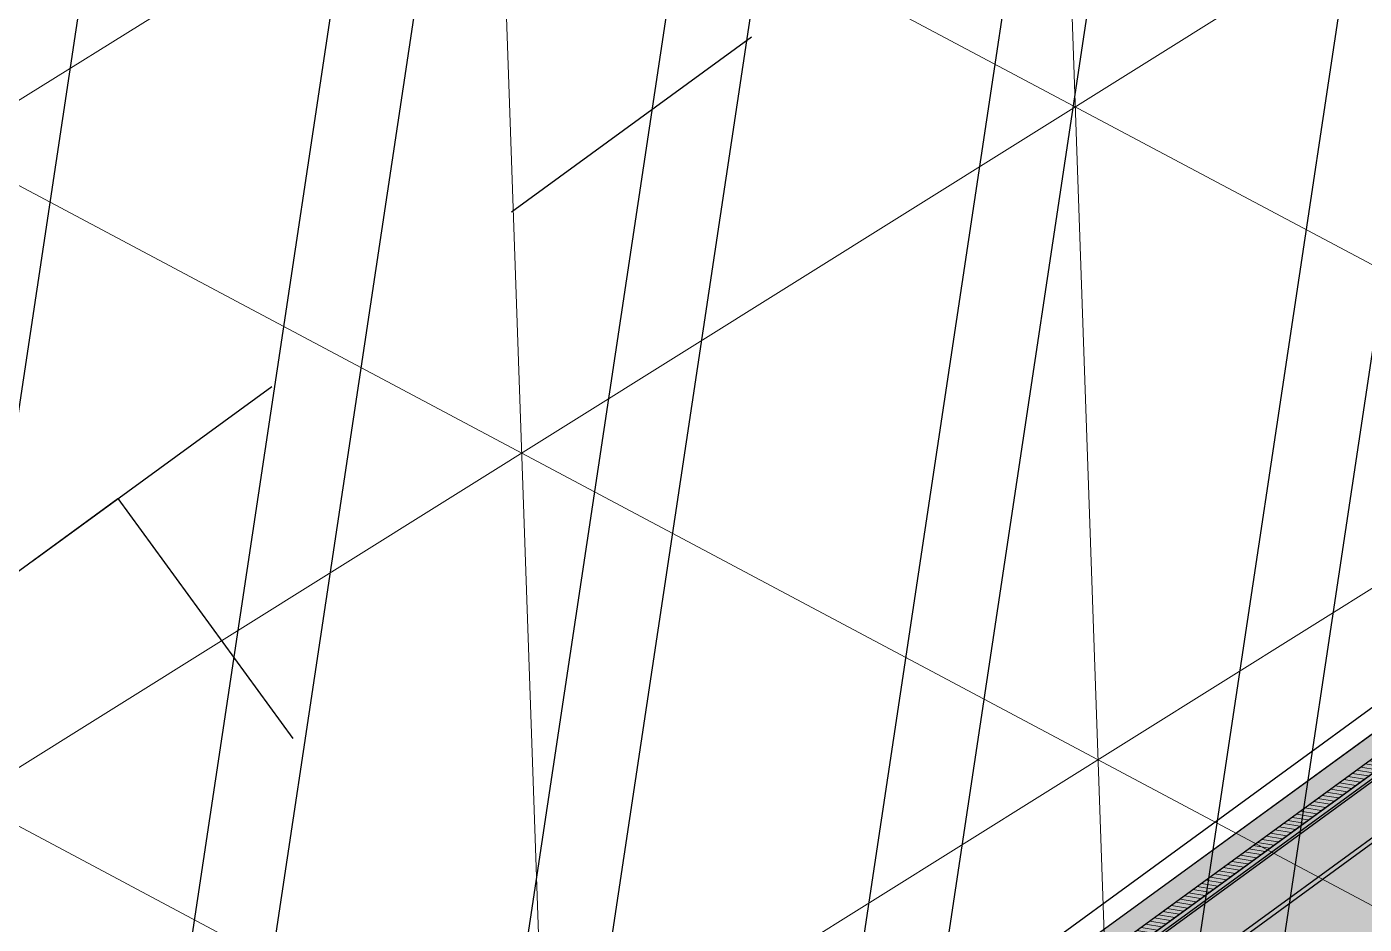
# Model space of a CAD drawing. Header units: metres. Extents: x 678805 to 1359287, y 2747329 to 5497370.
# Drawn here: x 679859.038 to 679859.601, y 2748714.357 to 2748714.735 of the extents above; entities that cross this region are included whole.
import ezdxf

# ---------------------------------------------------------------- set-up
doc = ezdxf.new("R2010")
doc.units = ezdxf.units.M
doc.linetypes.add('XREF_MON_BUILDINGS$0$Dash_2_', pattern=[0.25, 0.125, -0.125])
for name, color, linetype in [('00_XREF_MON_HSC_PAVEMENT', 7, 'Continuous'), ('00_XREF_TWQ_BUILDINGS', 7, 'Continuous'), ('XREF_MON_BUILDINGS$0$00-Modulos DEFINIDOS', 7, 'Continuous'), ('XREF_MON_BUILDINGS$0$00-Modulos ROOFS', 2, 'Continuous'), ('XREF_MON_BUILDINGS$0$02-L-01_Struture aux', 4, 'Continuous'), ('XREF_MON_BUILDINGS$0$02-L-panel', 5, 'Continuous'), ('XREF_MON_BUILDINGS$0$02-L-Pergola Projection', 8, 'Continuous'), ('XREF_MON_BUILDINGS$0$02-L-Pergola Shades', 15, 'Continuous'), ('XREF_MON_BUILDINGS$0$02-L-Pergola Shades Schematic', 8, 'Continuous'), ('XREF_MON_BUILDINGS$0$02_L_Furniture', 7, 'Continuous'), ('XREF_MON_BUILDINGS$0$02_L_Projection', 8, 'Continuous')]:
    doc.layers.add(name, color=color, linetype=linetype)
doc.layers.add('XREF_MON_BUILDINGS$0$0-WIPEOUTS', color=7, linetype='Continuous', true_color=0xffffff)
doc.layers.add('XREF_MON_BUILDINGS$0$02-L-Pergola Wipeout', color=7, linetype='Continuous', true_color=0xffffff)
doc.layers.add('XREF_MON_BUILDINGS$0$00_AUX', color=3, linetype='Continuous', plot=False)
doc.layers.add('XREF_MON_BUILDINGS$0$02-H-254', color=254, linetype='Continuous', lineweight=0)
doc.layers.add('XREF_MON_BUILDINGS$0$02-KH-13 Restaurant', color=7, linetype='Continuous', lineweight=30, true_color=0xed2d02)
doc.layers.add('XREF_MON_HSC_PAVEMENT$0$03-TR-Pavement_07_Precast irregular Concrete Blocks', color=7, linetype='Continuous', lineweight=5, true_color=0xb3b3b3)
doc.layers.get('XREF_MON_BUILDINGS$0$02-KH-13 Restaurant').off()

# ---------------------------------------------------------------- blocks, each defined once
blk = doc.blocks.new('XREF_MON_BUILDINGS$0$modulo kiosco')
at = {"layer": 'XREF_MON_BUILDINGS$0$0-WIPEOUTS', "true_color": 0xfcfcfc}
h = blk.add_hatch(color=7, dxfattribs=at)
h.dxf.hatch_style = 1
h.paths.add_polyline_path([(119.6986085139215, -61.62058441969566), (119.6986085125245, -56.82058442011476), (124.4986085132696, -56.82058442058042), (124.4986085123383, -61.62058442132547)])
at = {"layer": 'XREF_MON_BUILDINGS$0$00-Modulos ROOFS', "lineweight": 0}
blk.add_lwpolyline([(119.6986085139215, -61.62058441969566), (119.6986085125245, -56.82058442011476), (124.4986085132696, -56.82058442058042), (124.4986085123383, -61.62058442132547)], close=True, dxfattribs=at)
at = {"layer": 'XREF_MON_BUILDINGS$0$00-Modulos ROOFS'}
blk.add_lwpolyline([(124.4986085137352, -57.12058442062698), (124.4986085132696, -56.82058442058042), (124.1986085125245, -56.82058442151174), (119.9986085128039, -56.82058442034759), (119.6986085125245, -56.82058442011476), (119.6986085125245, -57.12058442085981), (119.6986085134558, -61.32058442058042), (119.6986085139215, -61.62058441969566), (119.9986085128039, -61.62058442062698), (124.1986085125245, -61.62058442109264), (124.4986085123383, -61.62058442132547), (124.4986085128039, -61.32058442081325)], close=True, dxfattribs=at)
blk = doc.blocks.new('XREF_MON_BUILDINGS$0$lamas aluminiotriangulo')
for points in [[(680250.8795229828, 2748656.316409395), (680248.7521790963, 2748658.44375328)], [(680250.9537691945, 2748656.390655607), (680248.9006715198, 2748658.44375328)], [(680248.9501689954, 2748658.44375328), (680250.9785179326, 2748656.415404344)], [(680251.0527641443, 2748656.489650556), (680249.0986614202, 2748658.44375328)], [(680248.7274303592, 2748658.419004543), (680250.8547742448, 2748656.291660657)], [(680250.7805280328, 2748656.217414445), (680248.7274303593, 2748658.27051212)], [(680248.7274303593, 2748658.221014644), (680250.7557792951, 2748656.192665707)], [(680250.6815330834, 2748656.118419495), (680248.7274303593, 2748658.07252222)], [(680248.7274303593, 2748658.023024744), (680250.6567843455, 2748656.093670757)]]:
    blk.add_lwpolyline(points)
blk = doc.blocks.new('XREF_MON_BUILDINGS$0$PERGOLA PLANA')
at = {"layer": 'XREF_MON_BUILDINGS$0$02-L-Pergola Wipeout', "true_color": 0xfcfcfc}
h = blk.add_hatch(color=7, dxfattribs=at)
h.dxf.hatch_style = 1
h.paths.add_polyline_path([(4.612218253081664, 9.290000000968575), (0.3099999981932342, 4.987781745847315), (0.3099999986588955, 9.290000000037253)])
h.paths.add_polyline_path([(0.332781744771637, 4.855000000447035), (4.744999998947605, 9.267218254506588), (4.744999999529682, 4.900563496164978), (4.699436504277401, 4.855000000447035)])
h.paths.add_polyline_path([(4.854999999050051, 9.290000001899898), (9.13443650235422, 9.29000000236556), (4.854999999632128, 5.010563495568931)])
h.paths.add_polyline_path([(9.289999997243285, 9.134436507709324), (9.289999997825362, 4.855000001844019), (5.010563491727225, 4.855000000912696)])
h.paths.add_polyline_path([(4.900563491159119, 4.745000001043081), (9.267218253924511, 4.745000001508743), (4.85500000033062, 0.3327817460522056), (4.854999999166466, 4.699436508584768)])
h.paths.add_polyline_path([(9.289999997825362, 4.612218253780156), (9.289999998291023, 0.3100000019185245), (4.987781747244298, 0.3100000009872019)])
h.paths.add_polyline_path([(0.465563491685316, 0.3100000000558794), (4.744999999064021, 4.589436508249491), (4.745000000111759, 0.3100000014528632)])
h.paths.add_polyline_path([(0.3099999980768189, 4.745000000111759), (4.589436504989862, 4.745000000111759), (0.3099999976111576, 0.4655634895898402)])
h.paths.add_polyline_path([(9.399999998277053, 0.2000000020489097), (0.1999999997206032, 0.1999999997206032), (0.1999999986728653, 9.399999999906868), (9.399999999324791, 9.400000001769513)])
at = {"layer": 'XREF_MON_BUILDINGS$0$02-L-Pergola Shades'}
blk.add_blockref('XREF_MON_BUILDINGS$0$lamas aluminiotriangulo', (-680243.8724303602, -2748649.153753279), dxfattribs=at)
at = {"layer": 'XREF_MON_BUILDINGS$0$02-L-Pergola Shades Schematic'}
blk.add_blockref('XREF_MON_BUILDINGS$0$lamas aluminiotriangulo', (-680243.8724303602, -2748649.153753279), dxfattribs=at)
blk = doc.blocks.new('XREF_MON_BUILDINGS$0$Rest_4seats')
at = {"layer": 'XREF_MON_BUILDINGS$0$00_AUX', "linetype": 'XREF_MON_BUILDINGS$0$Dash_2_'}
blk.add_lwpolyline([(-1.468512145004503, 1.66509695255553), (-1.452635545769148, -1.684865425381929), (1.472331605116459, -1.671003021572119), (1.456455005881253, 1.678959356365397)], close=True, dxfattribs=at)
blk = doc.blocks.new('XREF_MON_BUILDINGS$0$window')
at = {"layer": 'XREF_MON_BUILDINGS$0$02_L_Projection', "linetype": 'Continuous'}
blk.add_line((2.399808479907173, 0.2977654434945831), (-2.400192806613489, 0.297765443494357), dxfattribs=at)
blk = doc.blocks.new('XREF_MON_BUILDINGS$0$Modulos_Restaurant Monasya')
at = {"layer": 'XREF_MON_BUILDINGS$0$02-H-254', "ltscale": 125}
h = blk.add_hatch(dxfattribs=at)
h.set_pattern_fill('ANSI31', color=256, scale=0.0005, angle=90.03350989012932, style=0)
h.set_pattern_definition([(135.0335098901293, (186.5450546753771, -256.1835088993356), (-0.001121875301451514, -0.001123188344843853), [])])
h.paths.add_polyline_path([(13.79232158964726, -0.003341987849351469), (13.19745222793165, -0.003689901942378171), (13.19744934330254, 0.001242285380159913), (13.79231870602882, 0.001588471335482566)])
at = {"layer": 'XREF_MON_BUILDINGS$0$02-L-01_Struture aux'}
for p, q in [((13.1945473655548, 0.02500199131736913), (14.35812230162406, 0.02568254472135045)), ((14.35812344214094, 0.02373254775398159), (13.19454850601011, 0.02305202166781051))]:
    blk.add_line(p, q, dxfattribs=at)
for points in [[(14.35813462773535, 0.004607995136554521), (13.19455969115717, 0.003927469275710749)], [(13.19456014158658, 0.003157317537672455), (14.35813515843347, 0.003837843445355205)]]:
    blk.add_lwpolyline(points, dxfattribs=at)
at = {"layer": 'XREF_MON_BUILDINGS$0$02-L-panel'}
blk.add_line((13.7959192443206, 0.001581851465063622), (13.19456126768659, 0.001231892797706635), dxfattribs=at)
blk.add_lwpolyline([(13.1974493440913, 0.001240936788578395), (13.19745222793165, -0.003689901942378171), (13.79232158964726, -0.003341987849351469), (13.79231870893813, 0.001583497004959966), (13.36764637512937, 0.001341332037670284)], dxfattribs=at)
at = {"layer": 'XREF_MON_BUILDINGS$0$02_L_Furniture'}
for name, p, rotation in [('XREF_MON_BUILDINGS$0$Rest_4seats', (13.10940755605156, 1.057295171028615), 89.76590352608706), ('XREF_MON_BUILDINGS$0$window', (12.0028220402927, 0.2759559923855495), 180.0335097154423)]:
    blk.add_blockref(name, p, dxfattribs=dict(at, rotation=rotation))
at = {"layer": 'XREF_MON_BUILDINGS$0$02_L_Furniture', "xscale": -1, "rotation": 270.3046445247851}
blk.add_blockref('XREF_MON_BUILDINGS$0$Rest_4seats', (15.69546295655175, 1.058650277336712), dxfattribs=at)
blk = doc.blocks.new('XREF_MON_BUILDINGS')
at = {"layer": 'XREF_MON_BUILDINGS$0$02-KH-13 Restaurant', "linetype": 'Continuous', "xscale": -1, "rotation": 36.05841323003092}
blk.add_blockref('XREF_MON_BUILDINGS$0$modulo kiosco', (679926.1837245029, 2748833.200225099), dxfattribs=at)
at = {"layer": 'XREF_MON_BUILDINGS$0$02-L-Pergola Projection', "xscale": -1, "rotation": 36.43967073982355}
blk.add_blockref('XREF_MON_BUILDINGS$0$PERGOLA PLANA', (679869.0983711857, 2748712.473797732), dxfattribs=at)
at = {"layer": 'XREF_MON_BUILDINGS$0$00-Modulos DEFINIDOS', "rotation": 216.0573440932065}
blk.add_blockref('XREF_MON_BUILDINGS$0$Modulos_Restaurant Monasya', (679870.6460366151, 2748722.461789462), dxfattribs=at)
blk = doc.blocks.new('XREF_MON_HSC_PAVEMENT')
at = {"layer": 'XREF_MON_HSC_PAVEMENT$0$03-TR-Pavement_07_Precast irregular Concrete Blocks', "linetype": 'Continuous'}
h = blk.add_hatch(dxfattribs=at)
h.set_pattern_fill('NET3', color=256, scale=0.075, angle=92)
h.set_pattern_definition([(91.99999999999997, (679898.7697564481, 2748715.385348614), (-0.2379799406839221, -0.008310442652282986), []), (152, (679898.7697564481, 2748715.385348614), (-0.1117929158883903, -0.2102518955495319), []), (212, (679898.7697564481, 2748715.385348614), (0.1261870247955318, -0.201941452897249), [])])
h.paths.add_polyline_path([(679858.5016801929, 2748700.126433144), (679883.3906801362, 2748715.619636551), (679862.621122878, 2748743.643882493), (679859.153208235, 2748741.480948735), (679858.8356451598, 2748741.990027512), (679839.8293875301, 2748730.135477967)])

msp = doc.modelspace()

# ---------------------------------------------------------------- block references
at = {"layer": '00_XREF_MON_HSC_PAVEMENT'}
msp.add_blockref('XREF_MON_HSC_PAVEMENT', (0, 0), dxfattribs=at)

# ---------------------------------------------------------------- next in the draw order: block references
at = {"layer": '00_XREF_TWQ_BUILDINGS'}
msp.add_blockref('XREF_MON_BUILDINGS', (0, 0), dxfattribs=at)

# ---------------------------------------------------------------- next in the draw order: block references
msp.add_blockref('XREF_MON_BUILDINGS', (0, 0))

doc.saveas('drawing.dxf')
